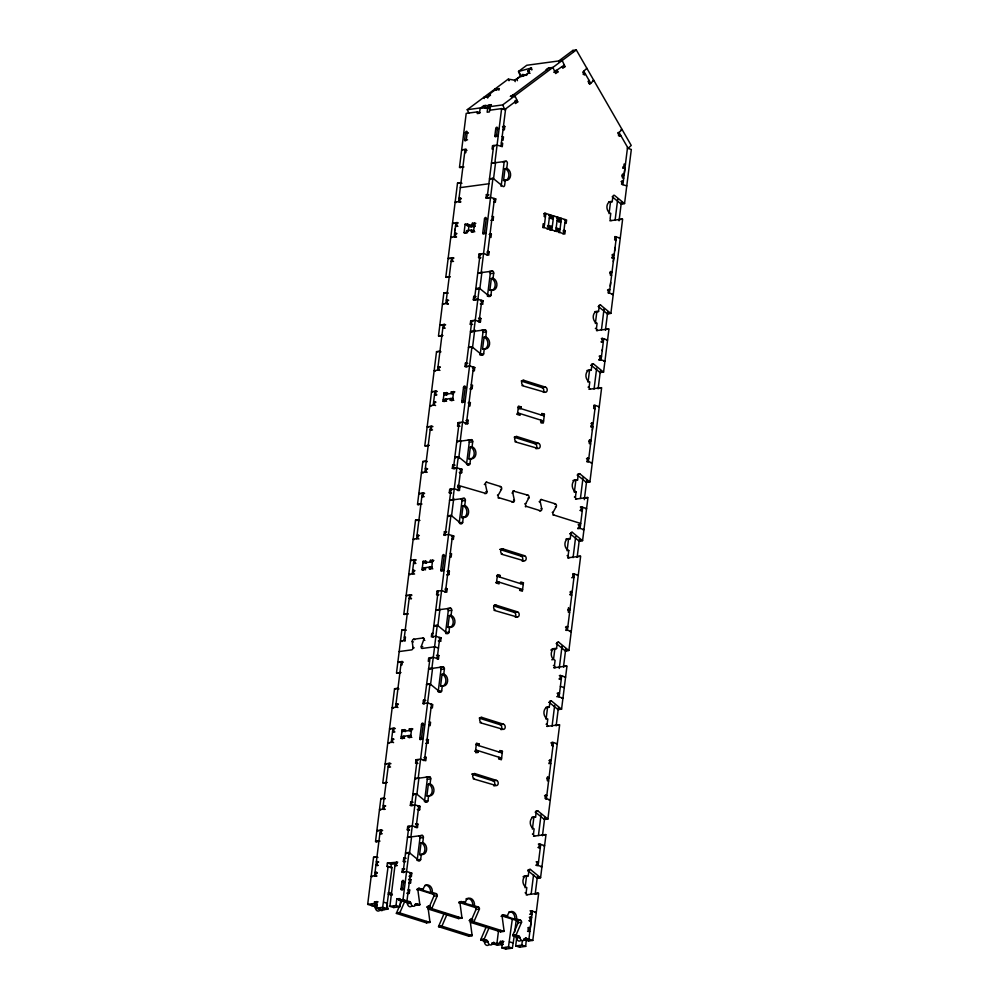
<?xml version="1.0" encoding="UTF-8"?>
<svg xmlns="http://www.w3.org/2000/svg" width="999" height="999" viewBox="0 0 999 999"><rect width="100%" height="100%" fill="white"/><g stroke="black" fill="none" stroke-linecap="round" stroke-linejoin="round"><path stroke-width="1.5" d="M399.925 672.602L396.491 673.064L401.848 630.032L405.282 629.57M428.471 668.756L431.905 668.294L437.262 625.262L433.841 625.724A1.736 1.299 82.3 0 1 434.203 625.911L434.815 626.41M449.463 500.212L452.897 499.75L458.254 456.718L454.832 457.18A1.736 1.299 82.3 0 1 455.194 457.367L455.806 457.867M470.454 331.68L473.888 331.218L479.245 288.187L475.824 288.649A1.736 1.299 82.3 0 1 476.186 288.836L476.798 289.335M378.921 841.146L375.499 841.608L380.856 798.563L384.29 798.101A1.736 1.299 82.3 0 1 384.652 798.288L385.264 798.8M461.925 183.329L461.313 182.829A1.736 1.311 82.3 0 0 460.976 182.642L457.517 183.104L445.791 277.31L449.587 276.898M377.098 906.068L374.313 906.443L367.682 904.357L373.551 857.254L376.973 856.792A1.736 1.299 82.3 0 1 377.335 856.98L377.959 857.479M398.951 688.935L398.326 688.436A1.736 1.299 82.3 0 0 397.989 688.261L394.543 688.711L382.804 782.929L386.613 782.504M420.916 504.07L417.482 504.532L422.839 461.488L426.273 461.026A1.736 1.299 82.3 0 1 426.635 461.213L427.247 461.725M440.934 351.86L440.322 351.361A1.736 1.299 82.3 0 0 439.985 351.186L436.526 351.636L424.8 445.854L428.596 445.429M465.484 132.68L464.597 139.785A1.311 0.812 -72.5 0 0 465.309 140.859A1.311 0.812 -72.5 0 0 466.321 139.473L467.195 132.455A1.311 0.812 -72.5 0 0 466.496 131.306A1.311 0.812 -72.5 0 0 465.484 132.68L467.669 133.367M382.704 809.115L388.599 763.448M454.97 230.619L455.194 228.871M391.233 742.382L392.982 728.333M395.604 707.267L401.286 661.625L403.234 662.237M409.602 594.904L403.908 640.559L405.207 640.958M412.225 573.838L413.973 559.802M416.595 538.723L422.277 493.081L424.225 493.693M430.594 426.373L424.9 472.015L426.198 472.427M433.216 405.307L434.965 391.258M437.587 370.192L443.269 324.55L444.892 325.062M371.79 903.82L371.578 905.581L377.16 904.832M372.402 876.647L371.178 876.26L375.749 875.648L376.173 872.277L377.385 872.664M377.647 865.671L375.936 865.134L377.085 864.972L377.497 861.6L378.721 861.987M381.094 833.915L379.87 833.528L381.019 833.378L381.431 830.007L382.654 830.381M380.706 809.939L379.495 809.552L384.066 808.94L384.478 805.569L385.701 805.943M389.398 767.195L388.186 766.82L389.323 766.658L389.747 763.286L390.959 763.673M389.023 743.219L387.799 742.844L392.37 742.22L392.794 738.848L394.006 739.235M393.768 732.092L392.557 731.705L393.706 731.555L394.118 728.184L395.342 728.558M393.394 708.116L392.17 707.729L396.74 707.117L397.165 703.746L398.376 704.12M411.126 598.888L409.178 598.276L410.314 598.126L410.739 594.755L411.95 595.142M410.015 574.687L408.791 574.3L413.361 573.688L413.786 570.317L414.997 570.704M415.01 563.623L413.549 563.161L414.697 563.011L415.109 559.64L416.333 560.027M414.385 539.572L413.174 539.185L417.732 538.573L418.156 535.202L419.368 535.589M423.077 496.84L421.865 496.453L423.002 496.303L423.426 492.932L424.637 493.306M423.176 473.014L421.478 472.477L426.049 471.865L426.461 468.494L427.684 468.868M431.381 430.119L430.169 429.745L431.306 429.582L431.73 426.211L432.942 426.598M431.006 406.143L429.782 405.769L434.353 405.144L434.777 401.773L435.989 402.16M436.001 395.092L434.54 394.63L435.689 394.48L436.101 391.108L437.325 391.483M435.377 371.041L434.165 370.654L438.723 370.042L439.148 366.67L440.359 367.045M444.068 328.296L442.857 327.922L443.993 327.759L444.418 324.388L445.629 324.775M441.908 335.527L438.474 335.989L442.47 303.946L447.04 303.321L447.465 299.95L448.676 300.337M452.372 261.588L451.161 261.201L452.31 261.051L452.722 257.68L453.946 258.067M451.748 237.537L450.774 237.225L455.344 236.613L455.769 233.242L456.98 233.629M456.755 226.473L455.532 226.086L456.68 225.936L457.092 222.565L458.316 222.952M456.368 202.497L455.157 202.11L459.727 201.498L460.139 198.127L461.363 198.514M466.983 150.424L465.084 149.375L458.578 201.648L460.202 202.16M367.682 904.357L374.35 903.458L374.563 901.772L378.059 901.847M375.199 903.571L375 905.119L377.048 905.768M397.764 862.174L387.412 863.024L387 866.395L392.033 867.469L386.551 908.528L379.895 909.427L375.999 908.203L376.835 901.46M480.044 112.687L477.46 111.876L477.247 113.561L479.532 113.249L480.119 108.491L487.737 107.467L490.334 108.279M379.895 909.427L380.095 907.854M402.547 738.748L401.086 738.286L402.135 729.857L405.644 729.932M423.301 570.129L422.077 569.755L423.126 561.326L426.635 561.401M444.293 401.598L443.069 401.211L444.118 392.782L447.627 392.857M466.009 233.291L464.06 232.68L465.109 224.251L468.618 224.325M401.086 738.286L403.371 737.974L403.584 736.288L404.795 736.675M404.42 729.557L404.208 731.243L405.432 731.618M422.077 569.755L424.363 569.442L424.575 567.757L425.786 568.144M425.412 561.013L425.199 562.699L426.423 563.086M443.069 401.211L445.354 400.899L445.566 399.213L446.778 399.6M446.403 392.482L446.203 394.168L447.415 394.543M464.06 232.68L466.346 232.367L466.558 230.682L471.516 230.007L473.938 230.781M475.099 226.311L471.078 226.848L467.195 225.624L467.395 223.938M375.999 908.203L382.667 907.304L388.136 866.245M468.281 231.268L469.006 225.474L470.005 225.337M389.185 867.095L390.884 867.631L391.308 864.26L397.165 863.461M471.078 226.848L471.266 225.374M409.777 737.774L408.316 737.312L408.529 735.626L411.213 736.463M412.874 728.958L409.378 728.883L409.165 730.569L410.377 730.956M430.532 569.155L429.32 568.768L429.52 567.082L431.955 567.857M433.866 560.427L430.369 560.352L430.157 562.037L431.368 562.412M452.01 400.774L450.312 400.237L450.512 398.551L452.947 399.313M454.857 391.883L451.361 391.808L451.148 393.494L453.096 394.106M473.002 232.23L471.303 231.693L471.516 230.007M467.195 225.624L472.14 224.962L472.352 223.277L475.849 223.351M487.737 107.467L487.15 112.225L489.435 111.913L489.635 110.227L501.61 108.616L505.506 109.84M408.316 737.312L410.601 737L411.65 728.571M429.32 568.768L431.605 568.468L432.654 560.039M450.312 400.237L452.597 399.925L453.646 391.496M471.303 231.693L473.588 231.393L474.637 222.964M403.009 899.687L400.724 899.987L399.887 906.73L393.768 907.554L389.885 906.33L394.992 865.321L397.352 865.546M396.128 865.171L396.553 861.8M393.768 907.554L393.968 905.981M389.885 906.33L395.991 905.506L396.828 898.763L400.337 898.838M403.721 872.639L402.023 872.102L402.447 868.73L404.795 868.968M404.57 861.812L403.346 861.438L403.771 858.066L406.131 858.291M408.991 830.369L407.292 829.832L407.704 826.46L412.275 825.848L417.47 827.484L417.882 824.113L415.522 823.838M411.551 805.781L410.327 805.394L410.751 802.022L413.111 802.247M417.058 763.573L415.596 763.124L416.021 759.752L420.591 759.128L425.774 760.763L426.198 757.392L424.9 756.992M424.225 703.958L423.014 703.571L423.439 700.199L425.799 700.424M437.812 594.967L436.588 594.58L437.013 591.208L441.583 590.596L446.765 592.232L447.19 588.861L445.891 588.448M445.229 535.414L444.006 535.027L444.43 531.655L446.79 531.893M450.487 493.144L449.275 492.757L449.687 489.385L454.258 488.773L459.453 490.409L459.865 487.037L458.179 486.438M454.021 468.856L452.322 468.319L452.734 464.947L455.094 465.172M458.803 426.423L457.579 426.049L458.004 422.677L462.574 422.053L467.757 423.688L468.181 420.317L466.883 419.917M466.945 367.108L464.997 366.496L465.422 363.124L467.782 363.349M471.478 324.6L470.267 324.213L470.691 320.854L475.249 320.229L480.444 321.865L480.856 318.494L478.496 318.231M474.525 300.162L473.314 299.775L473.726 296.416L476.086 296.641M480.032 257.967L478.571 257.505L478.996 254.133L483.566 253.521L488.748 255.157L489.173 251.785L487.874 251.373M487.212 198.339L485.989 197.952L486.413 194.58L489.011 194.892M409.627 872.826L410.477 872.714L406.98 900.811L402.797 901.373L398.901 900.149L399.113 898.463M412.774 805.644L411.476 805.244L417.157 759.59M401.086 888.998A1.249 0.774 -72.5 0 0 402.709 888.773L403.658 881.555A1.311 0.812 -72.5 0 0 402.959 880.406A1.311 0.812 -72.5 0 0 401.935 881.78L401.036 889.01L402.984 889.622M404.133 872.264L403.159 871.952L408.853 826.31L410.152 826.71M424.163 703.421L430.057 657.742M438.149 591.058L432.467 636.7L433.441 637.012M445.154 534.877L451.048 489.198M455.082 468.681L453.459 468.169L459.14 422.515M466.146 366.333L471.828 320.691L473.126 321.104M476.073 300.137L474.45 299.625L480.132 253.983L481.106 254.283M497.14 136.413L494.867 135.702L495.754 128.596A1.311 0.812 -72.5 0 1 496.765 127.223A1.311 0.812 -72.5 0 1 497.465 128.371L496.578 135.464L494.867 135.702A1.311 0.812 -72.5 0 0 495.579 136.776A1.311 0.812 -72.5 0 0 496.59 135.389L497.814 135.777M401.885 882.217L404.87 881.93M407.48 837.287L410.914 836.825L416.271 793.793L412.837 794.255A1.736 1.299 82.3 0 1 413.199 794.442L413.823 794.942M402.797 901.373L408.966 852.472L405.532 852.934A1.736 1.299 82.3 0 1 405.894 853.121L406.506 853.621M418.219 778.146L429.957 683.94L426.523 684.402M439.21 609.615L450.949 515.397L447.515 515.859A1.736 1.299 82.3 0 1 447.877 516.046L448.501 516.545M460.202 441.071L471.94 346.865L468.506 347.327M481.193 272.54L492.932 178.322L489.498 178.784A1.736 1.299 82.3 0 1 489.86 178.971L490.484 179.47M491.446 163.137L494.88 162.675L501.61 108.616M403.746 899.787L403.559 901.273L406.293 902.134L409.715 901.672A1.736 1.299 82.3 0 1 410.801 903.171A3.484 2.61 82.3 0 0 412.962 906.193A3.484 2.61 82.3 0 0 415.696 904.719A1.736 1.299 82.3 0 1 417.058 903.983L419.792 904.844A1.736 1.299 82.3 0 0 419.792 904.345L417.832 889.622A1.736 1.299 82.3 0 1 419.343 888.348L423.226 889.572A6.094 4.57 82.3 0 1 428.509 885.102A6.094 4.57 82.3 0 1 432.317 892.432L436.201 893.655A1.736 1.299 82.3 0 1 437.287 895.753L431.943 908.166A1.736 1.299 82.3 0 0 431.83 908.628L428.409 909.09A1.736 1.299 82.3 0 1 428.521 908.628L433.866 896.215A1.736 1.299 82.3 0 0 432.779 894.117L416.97 889.147M409.465 853.845L411.438 837.961M416.908 794.118L418.956 777.659M430.519 684.814L432.567 668.356M437.899 625.574L439.947 609.115M451.511 516.271L453.746 498.314M458.703 458.541L460.939 440.584M472.502 347.739L474.737 329.782M479.882 288.499L481.93 272.04M493.531 178.921L495.604 162.25M437.162 658.528L439.785 637.462M500.961 146.291L505.619 108.879L502.197 109.341M407.33 893.606L409.265 893.343L409.677 889.972L408.366 889.56M409.053 883.153L410.552 882.954L410.976 879.582L408.603 879.32M410.289 876.635L411.363 876.498L411.775 873.126L406.593 871.49L402.023 872.102M418.593 809.927L419.667 809.777L420.092 806.405L414.685 804.807M425.699 743.381L427.984 743.069L428.396 739.697L427.097 739.285M437.387 659.09L438.461 658.94L438.873 655.569L436.513 655.307M439.16 641.445L440.659 641.246L441.083 637.874L435.676 636.263M446.69 574.837L448.976 574.537L449.388 571.166L448.089 570.754M444.006 535.027L448.576 534.415L453.758 536.051L453.346 539.423L452.048 539.01M459.94 472.939L461.65 472.702L462.075 469.33L456.456 467.757M469.08 402.21L470.379 402.622L469.967 405.994L468.668 405.582M469.842 388.886L472.127 388.574L472.552 385.202L471.253 384.802M464.997 366.496L469.567 365.884L474.762 367.507L474.338 370.879L473.039 370.479M481.58 304.308L482.642 304.171L483.066 300.799L477.447 299.225M490.084 233.679L491.371 234.091L490.959 237.462L489.66 237.05M490.846 220.354L493.119 220.042L493.543 216.671L492.245 216.259M485.989 197.952L490.559 197.34L495.754 198.976L495.329 202.347L494.03 201.935M503.484 126.074L504.782 126.473L504.358 129.845L503.046 129.433M417.082 860.476A1.736 1.299 82.3 0 0 417.245 859.877L419.98 837.974A1.736 1.299 82.3 0 0 418.893 835.876L422.315 835.414A1.736 1.299 82.3 0 1 423.401 837.512L422.777 842.569A6.094 4.57 82.3 0 1 426.585 849.899A6.094 4.57 82.3 0 1 421.303 854.357L419.592 854.595L421.066 842.794L422.777 842.569M424.45 801.648A1.736 1.299 82.3 0 0 424.563 801.198L427.285 779.295A1.736 1.299 82.3 0 0 426.198 777.197L429.632 776.735A1.736 1.299 82.3 0 1 430.719 778.833L430.082 783.878A6.094 4.57 82.3 0 1 433.891 791.208A6.094 4.57 82.3 0 1 428.608 795.679L426.898 795.916L428.371 784.115L430.082 783.878M438.136 691.795A1.736 1.299 82.3 0 0 438.236 691.345L440.971 669.43A1.736 1.299 82.3 0 0 439.885 667.344L443.306 666.882A1.736 1.299 82.3 0 1 444.393 668.968L443.768 674.025A6.094 4.57 82.3 0 1 447.577 681.355A6.094 4.57 82.3 0 1 442.295 685.826L440.584 686.051L442.058 674.263L443.768 674.025M450.624 608.191L447.19 608.653A1.736 1.299 82.3 0 1 448.276 610.751L445.554 632.667L448.976 632.205L449.612 627.147A6.094 4.57 82.3 0 0 454.882 622.677A6.094 4.57 82.3 0 0 451.073 615.347L451.71 610.289A1.736 1.299 82.3 0 0 450.624 608.191L436.163 610.114M464.298 498.339L460.876 498.801A1.736 1.299 82.3 0 1 461.963 500.899L459.228 522.802L462.662 522.34L463.286 517.282A6.094 4.57 82.3 0 0 468.568 512.824A6.094 4.57 82.3 0 0 464.76 505.494L465.384 500.437A1.736 1.299 82.3 0 0 464.298 498.339L449.85 500.262L453.271 499.8M466.545 464.123L469.268 442.22A1.736 1.299 82.3 0 0 468.181 440.122L471.615 439.66A1.736 1.299 82.3 0 1 472.702 441.758L472.065 446.803A6.094 4.57 82.3 0 1 475.874 454.133A6.094 4.57 82.3 0 1 470.604 458.603L468.881 458.841L470.354 447.04L472.065 446.803M479.982 354.995A1.736 1.299 82.3 0 0 480.232 354.27L482.954 332.355A1.736 1.299 82.3 0 0 481.868 330.269L485.289 329.807A1.736 1.299 82.3 0 1 486.376 331.893L485.751 336.95A6.094 4.57 82.3 0 1 489.56 344.28A6.094 4.57 82.3 0 1 484.278 348.751L482.567 348.976L484.04 337.187L485.751 336.95M487.362 296.179A1.736 1.299 82.3 0 0 487.537 295.592L490.259 273.676A1.736 1.299 82.3 0 0 489.173 271.578L492.607 271.116A1.736 1.299 82.3 0 1 493.693 273.214L493.056 278.271A6.094 4.57 82.3 0 1 496.865 285.602A6.094 4.57 82.3 0 1 491.595 290.072L489.872 290.297L491.346 278.496L493.056 278.271M449.612 627.147L447.889 627.372L449.363 615.571L451.073 615.347M463.286 517.282L461.575 517.519L463.049 505.719L464.76 505.494M503.558 180.444L505.032 168.644L506.743 168.419A6.094 4.57 82.3 0 1 510.551 175.737A6.094 4.57 82.3 0 1 505.269 180.207L503.558 180.444A6.094 4.57 82.3 0 0 508.841 175.974A6.094 4.57 82.3 0 0 505.032 168.644M418.094 860.838L419.168 860.701A1.736 1.299 82.3 0 0 420.679 859.415L421.303 854.357M425.412 802.16L426.473 802.01A1.736 1.299 82.3 0 0 427.984 800.736L428.608 795.679M439.085 692.307L440.159 692.157A1.736 1.299 82.3 0 0 441.67 690.883L442.295 685.826M467.395 465.084L468.456 464.935A1.736 1.299 82.3 0 0 469.967 463.661L470.604 458.603M481.068 355.232L482.142 355.082A1.736 1.299 82.3 0 0 483.653 353.808L484.278 348.751M488.386 296.541L489.46 296.403A1.736 1.299 82.3 0 0 490.959 295.13L491.595 290.072M505.269 180.207L504.645 185.265A1.736 1.299 82.3 0 1 503.134 186.551L493.294 178.509A1.736 1.299 82.3 0 0 492.957 178.334M506.743 168.419L507.38 163.361A1.736 1.299 82.3 0 0 506.281 161.264L491.833 163.187L495.254 162.725M475.749 752.722L478.034 752.409L478.246 750.724L474.825 751.186M478.871 745.666L479.083 743.98L476.486 743.169L475.437 751.598L478.034 752.409M499.862 577.135L500.074 575.449L497.49 574.625L496.428 583.054L499.025 583.878L499.238 582.192L495.816 582.654M516.808 414.11L520.229 413.648L520.017 415.334L517.432 414.523L518.481 406.094L521.066 406.905L520.866 408.591L518.581 408.903M548.401 225.374L549.7 225.786L549.275 229.158L542.794 227.11L543.206 223.739L544.505 224.151M545.417 216.845L544.118 216.433L544.542 213.062L551.023 215.11L550.611 218.481L549.313 218.069M553.196 219.293L551.898 218.893L552.322 215.522L558.803 217.557L558.391 220.929L557.092 220.517M557.792 229.358L560.077 229.046L558.778 228.646L558.354 232.018L564.835 234.053L565.259 230.682L563.96 230.27M560.826 219.38L560.914 218.744M499.001 757.254L498.788 758.94L501.386 759.764L502.435 751.335L499.837 750.524L499.625 752.21M519.992 588.723L519.78 590.409L522.377 591.221L523.426 582.804L520.829 581.98L520.616 583.666M540.983 420.179L540.771 421.865L543.369 422.689L544.418 414.26L541.82 413.449L541.608 415.134M493.718 942.219L493.494 943.98L500.162 943.081L503.071 943.993M498.464 931.155L496.928 943.518L492.045 942.944M491.958 943.493L497.39 945.204L497.602 943.443M500.162 943.081L500.374 941.395L503.871 941.47M514.198 936.3L512.362 948.151L505.706 949.05L501.81 947.826L502.659 941.083M505.706 949.05L505.906 947.464M501.81 947.826L508.479 946.927L512.275 919.355M514.76 931.805L516.158 920.579M526.286 939.535L525.699 946.353L519.58 947.177L515.696 945.953L516.883 936.4M525.087 887.811L526.548 876.011L528.271 875.786L528.896 870.728A1.736 1.299 82.3 0 1 530.407 869.455L540.247 877.484A1.736 1.299 82.3 0 0 540.584 877.671L545.978 834.64L542.544 835.102M532.392 829.133L533.866 817.332L535.576 817.107L536.201 812.05A1.736 1.299 82.3 0 1 537.712 810.776L547.564 818.805A1.736 1.299 82.3 0 0 547.902 818.98L559.652 724.787L555.844 725.199M546.078 719.28L547.552 707.479L549.263 707.242L549.887 702.197A1.736 1.299 82.3 0 1 551.398 700.911L561.238 708.953A1.736 1.299 82.3 0 0 561.575 709.128L566.97 666.096L563.536 666.558M553.571 659.115L554.857 648.801L556.568 648.563L557.192 643.506A1.736 1.299 82.3 0 1 558.703 642.232L568.556 650.262A1.736 1.299 82.3 0 0 568.893 650.449L580.644 556.243L576.848 556.655M584.527 498.026L587.961 497.564L582.592 540.596A1.736 1.299 82.3 0 1 582.23 540.409L572.39 532.38A1.736 1.299 82.3 0 0 570.879 533.653L570.254 538.711L568.543 538.936L567.07 550.736L568.781 550.511L568.156 555.569A1.736 1.299 82.3 0 0 569.243 557.654L567.956 557.829M597.839 388.124L601.635 387.712L589.909 481.918A1.736 1.299 82.3 0 1 589.547 481.73L579.695 473.701A1.736 1.299 82.3 0 0 578.196 474.975L577.559 480.032L575.849 480.257L574.375 492.057A6.094 4.57 82.3 0 1 574.05 491.933M588.061 382.205L589.535 370.404L591.246 370.167L591.87 365.122A1.736 1.299 82.3 0 1 593.381 363.836L603.221 371.878A1.736 1.299 82.3 0 0 603.571 372.053L608.953 329.021L605.519 329.483M595.367 323.526L596.84 311.725L598.551 311.488L599.188 306.431A1.736 1.299 82.3 0 1 600.686 305.157L610.539 313.187A1.736 1.299 82.3 0 0 610.876 313.374L622.627 219.168L618.831 219.58M609.053 213.661L610.526 201.86L612.237 201.636L612.862 196.578A1.736 1.299 82.3 0 1 614.373 195.305L624.225 203.334A1.736 1.299 82.3 0 0 624.562 203.521L631.318 149.463L627.422 148.239M534.852 893.73L538.286 893.268L527.26 894.729A1.736 1.299 82.3 0 1 526.173 892.644L526.798 887.587A6.094 4.57 82.3 0 1 522.989 880.256A6.094 4.57 82.3 0 1 528.271 875.786M533.491 836.2L534.565 836.051A1.736 1.299 82.3 0 1 533.478 833.953L534.103 828.908A6.094 4.57 82.3 0 1 530.307 821.578A6.094 4.57 82.3 0 1 535.576 817.107M546.965 726.373L548.251 726.198A1.736 1.299 82.3 0 1 547.165 724.1L547.789 719.043A6.094 4.57 82.3 0 1 543.98 711.713A6.094 4.57 82.3 0 1 549.263 707.242M553.846 667.744L555.556 667.519A1.736 1.299 82.3 0 1 554.47 665.421L555.094 660.364A6.094 4.57 82.3 0 1 551.298 653.034A6.094 4.57 82.3 0 1 556.568 648.563M584.153 497.977L587.574 497.514L576.548 498.976A1.736 1.299 82.3 0 1 575.461 496.878L576.086 491.833A6.094 4.57 82.3 0 1 572.29 484.503A6.094 4.57 82.3 0 1 577.559 480.032M601.261 387.662L590.234 389.123A1.736 1.299 82.3 0 1 589.148 387.025L589.772 381.968A6.094 4.57 82.3 0 1 585.963 374.637A6.094 4.57 82.3 0 1 591.246 370.167M596.465 330.582L597.539 330.444A1.736 1.299 82.3 0 1 596.453 328.346L597.09 323.289A6.094 4.57 82.3 0 1 593.281 315.959A6.094 4.57 82.3 0 1 598.551 311.488M519.58 947.177L519.78 945.603M515.696 945.953L521.803 945.129L522.352 940.708M536.525 893.606L538.661 893.318L532.792 940.421L528.608 940.996L524.712 939.759L524.862 938.61M525.724 937.699L525.474 939.659L523.938 939.172M531.168 893.993L533.578 874.587M538.449 835.501L541.058 814.56M552.072 726.198L554.682 705.244M559.253 668.456L562.05 646.016M573.064 557.654L575.674 536.713M580.431 498.426L583.041 477.485M594.055 389.123L596.665 368.169M601.435 329.895L604.033 308.941M615.072 220.392L617.719 199.138M527.971 929.345A1.249 0.774 -72.5 0 0 528.521 928.396L528.671 927.584M547.415 777.035L547.315 777.921A1.311 0.812 -72.5 0 1 546.952 778.845M568.518 607.617L568.306 609.378A1.311 0.812 -72.5 0 1 567.944 610.302M589.41 439.96L589.298 440.846A1.299 0.812 -72.5 0 1 588.935 441.77M610.401 271.428L610.289 272.302A1.299 0.812 -72.5 0 1 609.927 273.227M621.89 176.124A1.311 0.812 -72.5 0 0 622.402 175.012L622.514 174.151M623.226 168.431L623.276 167.994A1.311 0.812 -72.5 0 0 622.889 166.883M527.522 931.068L528.583 930.931L529.008 927.559L530.319 927.971L531.193 920.941L528.808 920.678M529.882 920.529L530.307 917.157L531.605 917.569L529.882 917.806M529.62 914.222L530.681 914.073L531.106 910.701L536.076 912.362M535.726 865.196L536.788 865.059L537.212 861.687L538.511 862.1L537.012 862.299M537.924 847.502L538.998 847.364L539.423 843.993L544.605 845.629L543.531 845.766M556.718 696.665L557.779 696.515L558.204 693.144L559.502 693.556L558.004 693.756M558.916 678.97L559.989 678.821L560.414 675.449L565.596 677.085L564.522 677.235M577.709 528.121L578.783 527.984L579.195 524.612L580.494 525.024L578.995 525.224M579.907 510.427L580.981 510.289L581.406 506.918L586.588 508.541L585.514 508.691M598.701 359.59L599.775 359.44L600.187 356.069L601.485 356.481L599.987 356.68M600.899 341.895L601.972 341.745L602.397 338.374L607.579 340.01L606.505 340.159M528.608 940.996L528.796 939.51M524.712 939.759L528.908 939.197L532.405 911.113L530.981 911.3M559.078 696.927L561.7 675.861M619.405 238.299L620.267 238.187L615.072 236.551L614.66 239.922L615.958 240.334L609.378 293.144L608.516 293.256M622.889 184.69L627.547 147.278M590.571 444.118L595.379 405.494L593.955 405.694M592.32 430.07L592.757 426.561L591.458 426.161L591.883 422.789L593.181 423.189L590.896 423.501M602.21 350.637L602.385 349.313M610.252 286.114L610.689 282.605M613.311 261.538L613.748 258.029L612.449 257.617L612.874 254.245L614.173 254.658L611.888 254.97M614.622 250.999L615.059 247.49M615.933 240.472L616.371 236.963L614.947 237.15M622.402 175.087L624.125 174.862L624.999 167.832L623.688 167.42L624.1 164.048L625.399 164.46M535.277 893.456L537.362 876.76M542.457 835.788L544.767 817.282M556.143 725.923L558.429 707.542M563.523 666.695L565.759 648.738M577.135 557.392L579.37 539.435M584.328 499.65L586.75 480.207M598.126 388.848L600.362 370.891M605.431 330.169L607.742 311.663M619.055 220.816L621.44 201.748M438.474 648.001L434.577 646.778L422.14 648.451A1.736 1.086 -72.5 0 1 421.341 646.328L423.626 640.022A1.736 1.086 -72.5 0 0 422.802 638.011L413.574 639.248A1.736 1.086 -72.5 0 0 412.212 641.57L412.974 647.452A1.736 1.086 -72.5 0 1 411.625 649.874L399.175 651.548M429.982 906.081L429.495 905.931A1.736 1.299 82.3 0 0 427.984 907.204L429.945 921.915A1.736 1.299 82.3 0 1 429.945 922.414L426.511 922.876L396.428 913.411A1.736 1.299 82.3 0 1 396.541 912.936L401.885 900.524M396.428 913.411L399.85 912.949A1.736 1.299 82.3 0 1 399.962 912.474L404.97 900.848M472.839 919.579L471.628 919.205A1.736 1.299 82.3 0 0 470.117 920.479L472.077 935.189A1.736 1.299 82.3 0 1 472.077 935.688L468.643 936.15L438.561 926.672A1.736 1.299 82.3 0 1 438.673 926.21L444.018 913.798L445.517 913.598M438.561 926.672L441.983 926.21A1.736 1.299 82.3 0 1 442.095 925.748L446.765 914.884M502.285 916.008L517.045 920.653A1.736 1.299 82.3 0 1 518.131 922.751L512.787 935.164A1.736 1.299 82.3 0 0 512.674 935.626L516.096 935.164A1.736 1.299 82.3 0 1 516.208 934.702L521.553 922.289A1.736 1.299 82.3 0 0 520.467 920.191L516.57 918.968A6.094 4.57 82.3 0 0 512.774 911.637A6.094 4.57 82.3 0 0 507.492 916.108L503.608 914.884A1.736 1.299 82.3 0 0 502.097 916.158L504.058 930.881A1.736 1.299 82.3 0 1 504.058 931.38L500.624 931.842L470.541 922.364A1.736 1.299 82.3 0 1 470.654 921.89L475.999 909.477A1.736 1.299 82.3 0 0 474.912 907.392L459.103 902.409M470.541 922.364L473.963 921.902A1.736 1.299 82.3 0 1 474.075 921.428L479.42 909.015A1.736 1.299 82.3 0 0 478.334 906.93L463.648 903.071A6.094 4.57 82.3 0 1 464.023 901.51M494.193 942.656A1.736 1.299 82.3 0 0 492.819 943.393A3.484 2.61 82.3 0 1 490.097 944.867A3.484 2.61 82.3 0 1 487.937 941.845A1.736 1.299 82.3 0 0 486.85 940.346L483.429 940.808L480.694 939.947A1.736 1.299 82.3 0 1 480.806 939.472L486.138 927.06A1.736 1.299 82.3 0 0 486.151 926.585M480.694 939.947L484.115 939.485A1.736 1.299 82.3 0 1 484.228 939.01L489.235 927.384M514.26 499.637L514.385 500.287A1.736 1.299 82.3 0 1 513.536 502.11L499.1 497.777A1.736 1.299 82.3 0 1 498.314 495.029L501.461 489.348A1.736 1.299 82.3 0 0 500.586 486.575L486.563 482.205A1.736 1.299 82.3 0 0 485.389 484.19L485.514 484.752M579.62 523.613L580.681 523.476L553.958 515.059A1.736 1.299 82.3 0 1 553.084 512.275L556.231 506.605A1.736 1.299 82.3 0 0 555.369 503.821L541.096 499.5A1.736 1.299 82.3 0 0 540.172 501.448L541.745 508.703A1.736 1.299 82.3 0 1 540.596 510.801L526.573 506.431A1.736 1.299 82.3 0 1 525.699 503.658L528.846 497.977A1.736 1.299 82.3 0 0 528.059 495.229L513.199 491.021L514.273 490.884M586.85 68.257L582.754 72.178L584.403 75.037L585.426 74.051L583.141 74.363M589.085 80.432L588.061 81.406L589.71 84.266L593.806 80.357L592.944 80.469M509.115 80.582L508.454 79.146L514.647 80.207L520.092 76.773A6.094 1.548 -25 0 0 527.959 73.352A6.094 1.548 -25 0 0 527.822 71.004L531.543 67.92L518.718 71.441M531.143 68.531L531.805 69.967M468.843 113.137L467.245 109.703L508.179 79.158L508.841 80.582M515.884 79.57L522.952 74.301M485.989 108.466L484.915 106.181L486.026 105.357L483.741 105.669L480.781 107.867L467.245 109.703M523.026 76.336L524.887 74.937M525.998 75.462L526.96 74.738M527.447 74.376L520.904 76.011L518.793 71.428M484.915 106.181L491.358 104.633L488.399 106.843L489.997 110.277M617.894 132.642L619.043 132.492L628.159 148.351L631.231 145.417L576.311 49.95L572.889 50.412L558.766 60.951L559.29 62.1M488.399 106.843L502.659 104.92L576.311 49.95M564.323 65.072L553.846 72.19M514.747 96.891L513.673 94.605L510.327 96.404L514.897 95.792L517.744 101.886L515.534 103.534L514.822 102.01M554.92 70.692L557.205 70.392L557.917 71.916L555.706 73.564L552.859 67.457L548.289 68.069L546.078 69.718L547.227 69.568M520.566 76.086L518.431 71.503L526.773 65.272L562.187 60.489L565.034 66.596L562.824 68.244L562.112 66.721M513.548 490.934L514.198 490.859M457.692 485.227L486.063 493.506A1.736 1.299 82.3 0 0 486.988 491.558L485.389 484.19M515.034 100.637L517.032 100.362L504.795 109.503L502.659 104.92M476.386 299.363L477.235 299.25M440.059 324.975L441.146 325.412M455.382 467.907L456.243 467.794M486.026 482.367L486.888 482.255M420.067 493.931L419.068 493.518M499.737 486.688L500.586 486.575M500.599 489.473L501.461 489.348M484.64 493.606L485.489 493.494M511.95 493.044L512.799 492.919L514.385 500.287M497.452 495.142L498.314 495.029M513.498 500.199L514.373 500.187M527.996 498.089L528.846 497.977M512.025 502.235L513.286 502.16M540.809 499.625L541.658 499.512M524.837 503.771L525.699 503.658M526.136 506.493L525.287 506.605L525.924 506.518M554.507 503.933L555.369 503.821M555.382 506.718L556.231 506.605M540.884 508.816L541.745 508.703M539.41 510.864L540.272 510.751M552.235 512.387L553.084 512.275M553.096 515.172L553.958 515.059M402.11 641.52L400.699 640.983M399.163 662.487L398.077 662.05M535.227 912.474L536.301 912.337M561.613 67.058L565.034 66.596M554.482 72.378L557.917 71.916M495.991 90.335L499.35 88.536L494.78 89.148L495.317 90.297M489.373 95.28L490.509 95.13L488.299 96.778L483.728 97.39L484.265 98.539M589.023 83.516L590.734 83.292L583.778 71.204M515.459 102.198L517.744 101.886M477.46 111.876L466.208 113.386L459.465 167.457L462.899 166.995M502.497 126.786L504.782 126.473M465.472 132.755L468.419 132.83M497.452 128.446L495.741 128.671L498.014 129.395M501.386 142.919L502.684 143.332L502.26 146.703L497.077 145.067L492.507 145.679L492.082 149.051L493.231 148.901M620.966 129.708L622.115 129.545L618.019 133.466L619.655 136.326L620.679 135.352L618.406 135.652M464.672 152.747L465.809 152.597L466.233 149.226L461.663 149.838L462.637 150.15M463.274 167.033L459.852 167.495L463.961 166.945M506.281 161.264L502.859 161.726A1.736 1.299 82.3 0 1 503.946 163.824L501.223 185.727A1.736 1.299 82.3 0 1 501.048 186.326M457.542 183.104A1.736 1.311 82.3 0 1 457.879 183.292L461.313 182.829M489.86 178.971L493.294 178.509M460.327 187.612L488.886 183.754M623.276 168.069L624.999 167.832M460.139 198.127L459.003 198.289L460.951 198.901M493.593 198.676L494.455 198.564L487.45 254.745L486.313 254.895M621.016 181.631L623.301 181.319L622.002 180.906L621.59 184.278L626.773 185.914M493.469 199.276L495.754 198.976M453.746 223.564L452.535 223.189L457.092 222.565M543.843 213.749L545.841 213.474L544.093 227.522L542.944 227.672M612.175 196.766L620.791 203.796L624.225 203.334M624.587 203.521L621.153 203.983A1.736 1.299 82.3 0 1 620.791 203.796M548.876 214.81L549.725 214.698L547.976 228.746L546.84 228.896M548.738 215.422L551.023 215.11M551.91 216.159L553.621 215.921L551.873 229.97L549.875 230.245M556.655 217.27L557.517 217.145L555.756 231.194L554.907 231.306M556.518 217.869L558.803 217.557M559.977 218.569L561.401 218.381L559.652 232.417L558.791 232.542M455.769 233.242L454.62 233.391L456.081 233.853M564.435 219.718L565.297 219.605L563.548 233.641L562.687 233.766M558.703 222.053L560.976 221.753L559.69 221.341L560.102 217.969L566.595 220.005L566.171 223.376L564.872 222.977M547.415 226.086L549.7 225.786M489.085 234.39L491.371 234.091M550.012 226.91L552.285 226.598L550.998 226.186L550.574 229.558L557.055 231.606L557.479 228.234L556.181 227.822M556.493 228.946L558.778 228.646M562.974 230.994L565.259 230.682M486.888 252.085L489.173 251.785M452.722 257.68L448.151 258.291L449.375 258.679M478.571 257.505L480.931 257.73M477.772 273.002L481.58 272.577M490.259 273.676L493.693 273.214M613.748 258.029L612.037 258.254A1.299 0.812 -72.5 0 0 611.9 257.392M447.265 292.495L443.843 292.957L442.47 303.946L443.681 304.32M443.856 292.969A1.736 1.299 82.3 0 1 444.205 293.144L448.239 293.182M476.186 288.836L479.607 288.374L489.46 296.403M447.465 299.95L446.316 300.112L448.014 300.649M487.537 295.592L490.959 295.13M473.314 299.775L477.884 299.163M480.694 300.537L481.768 300.387L479.145 321.453L478.284 321.578M480.919 301.086L483.066 300.799M480.282 303.908L482.642 304.171M607.517 290.072L609.79 289.772L608.503 289.36L608.079 292.732L613.261 294.368L612.125 294.518M478.933 318.756L480.856 318.494M444.418 324.388L440.172 325.112M598.975 305.394L600.686 305.157M478.946 322.065L480.444 321.865M598.114 306.581L599.188 306.431M470.267 324.213L472.627 324.45M442.282 335.577L438.861 336.039L442.969 335.489M474.263 331.256L470.841 331.73L485.289 329.807M599.113 307.13L607.105 313.649L610.539 313.187M610.901 313.374L607.467 313.836A1.736 1.299 82.3 0 1 607.105 313.649M482.954 332.355L486.376 331.893M595.379 328.484L596.453 328.346M436.551 351.648A1.736 1.299 82.3 0 1 436.888 351.823L440.322 351.361M468.531 347.327A1.736 1.299 82.3 0 1 468.868 347.515L472.302 347.053L482.142 355.082M605.144 329.445L608.566 328.983L596.878 330.532M480.232 354.27L483.653 353.808M601.323 338.524L602.397 338.374M601.972 339.011L603.696 338.786L601.061 359.852L599.063 360.127M602.197 342.295L603.271 342.158L601.972 341.745M439.148 366.67L438.012 366.82L439.947 367.432M472.602 367.22L473.464 367.108L466.458 423.276L465.322 423.439M472.477 367.819L474.762 367.507M599.113 356.218L600.187 356.069M603.821 361.226L604.72 361.001M591.883 364.036L593.381 363.836M590.809 365.259L591.87 365.122M436.101 391.108L431.531 391.72L432.754 392.108M522.002 380.631L523.926 380.369L545.541 387.175A2.61 1.961 82.3 0 1 547.177 390.322A2.61 1.961 82.3 0 1 544.917 392.232L543.843 392.382M591.183 365.309L599.8 372.34L603.221 371.878M600.162 372.527L603.583 372.065M453.434 393.181L443.918 394.468L446.516 395.292M522.015 385.602L544.917 392.232M452.809 398.239L443.294 399.525L445.891 400.337M434.777 401.773L433.628 401.935L435.089 402.397M521.178 381.044L542.12 387.637L545.541 387.175M468.094 402.934L470.379 402.622M588.074 387.175L589.148 387.025M588.948 389.298L590.234 389.123M517.644 407.367L521.066 406.905M465.896 420.629L468.181 420.317M431.73 426.211L427.16 426.835L428.384 427.21M465.472 424.001L467.757 423.688M598.413 406.843L599.025 406.643M457.579 426.049L459.94 426.273M540.996 414.722L544.418 414.26M540.534 421.416L543.581 421.004L517.632 412.837M541.083 423.002L543.369 422.689M456.78 441.533L460.576 441.121M469.268 442.22L472.702 441.758M514.997 436.813L516.933 436.551L538.548 443.356A2.61 1.961 82.3 0 1 540.172 446.491A2.61 1.961 82.3 0 1 537.912 448.414L535.988 448.676A2.61 1.961 82.3 0 0 536.725 445.941A2.61 1.961 82.3 0 0 535.114 443.818L514.173 437.225M590.909 425.936A1.299 0.812 -72.5 0 1 591.046 426.798L592.757 426.561M515.009 441.783L537.912 448.414M535.114 443.818L538.548 443.356M422.864 461.501A1.736 1.299 82.3 0 1 423.201 461.675L426.635 461.213M455.194 457.367L458.616 456.905L468.456 464.935M426.461 468.494L425.324 468.643L427.023 469.18M466.97 464.073L469.967 463.661M452.322 468.319L456.893 467.707M459.702 469.068L460.776 468.931L458.154 489.997L457.292 490.109M460.152 469.592L462.075 469.33M459.29 472.44L461.65 472.702M586.513 458.616L588.798 458.304L587.512 457.892L587.087 461.263L592.27 462.899L591.133 463.061M586.95 461.863L588.386 461.675L590.584 443.981L589.285 443.568L589.71 440.197L591.008 440.609L589.298 440.846L590.509 441.221M457.505 486.763L458.578 486.625M457.942 487.287L459.865 487.037M484.34 484.44L485.414 484.303M418.856 493.543L423.426 492.932M577.984 473.926L579.695 473.701M457.954 490.609L459.453 490.409M577.122 475.112L578.196 474.975M449.275 492.757L451.635 492.982M485.889 491.595L486.988 491.558M421.291 504.108L417.869 504.57L421.978 504.02M578.121 475.661L586.113 482.192L589.547 481.73M589.909 481.918L586.475 482.38A1.736 1.299 82.3 0 1 586.113 482.192M461.963 500.899L465.384 500.437M498.114 497.952L499.1 497.777M526.91 495.342L528.059 495.229M574.812 491.995L576.086 491.833M539.123 501.698L540.284 501.998M574.388 497.027L575.461 496.878M418.968 519.717L415.534 520.179L403.796 614.385L407.604 613.973M415.559 520.179A1.736 1.299 82.3 0 1 415.896 520.367L419.942 520.404M447.877 516.046L451.311 515.584L461.151 523.626A1.736 1.299 82.3 0 0 462.662 522.34M575.474 499.125L576.548 498.976M580.332 507.055L581.406 506.918M460.077 523.763L461.151 523.626M580.981 507.554L582.692 507.317L580.069 528.384L577.784 528.696M580.993 510.864L582.28 510.689L580.981 510.289M418.156 535.202L417.02 535.364L418.231 535.739M451.61 535.751L452.472 535.639L445.467 591.82L444.617 591.932M451.486 536.351L453.758 536.051M578.121 524.75L579.195 524.612M582.892 529.757L583.965 529.62L578.783 527.984M570.891 532.579L572.39 532.38M569.805 533.803L570.879 533.653M415.109 559.64L410.539 560.264L411.763 560.639M499.937 549.313L502.934 548.901L524.55 555.719A2.61 1.961 82.3 0 1 526.186 558.853A2.61 1.961 82.3 0 1 523.926 560.764L522.639 560.938M570.192 533.841L578.808 540.871L582.23 540.409M582.592 540.596L579.17 541.058A1.736 1.299 82.3 0 1 578.808 540.871M422.927 563.011L432.442 561.725M501.236 554.108L523.926 560.764M431.818 566.783L422.302 568.056L424.887 568.881M413.786 570.317L412.637 570.466L414.098 570.928M500.187 549.575L521.128 556.181L524.55 555.719M447.102 571.465L449.388 571.166M567.082 555.706L568.156 555.569M496.653 575.911L500.074 575.449M444.905 589.16L447.19 588.861M410.739 594.755L406.168 595.367L407.392 595.754M572.964 574.225L574.388 574.038L567.395 630.219L565.958 630.406M577.422 575.374L578.284 575.262L573.089 573.626L572.677 576.997L573.963 577.41L571.69 577.709M436.588 594.58L438.948 594.805M519.992 583.266L523.426 582.804M519.542 589.947L522.589 589.535L496.64 581.368M435.789 610.077L439.585 609.652M569.905 592.045L572.19 591.733L570.891 591.321L570.466 594.692L571.765 595.104M448.276 610.751L451.71 610.289M494.006 605.344L495.941 605.082L517.557 611.888A2.61 1.961 82.3 0 1 519.18 615.034A2.61 1.961 82.3 0 1 516.92 616.945L515.859 617.095M494.018 610.314L516.92 616.945M493.856 605.968L514.123 612.35L517.557 611.888M401.873 630.044A1.736 1.299 82.3 0 1 402.21 630.219L406.256 630.257M434.203 625.911L437.624 625.449L447.465 633.478A1.736 1.299 82.3 0 0 448.976 632.205M404.333 637.187L405.469 637.025L405.057 640.396L400.487 641.021M432.892 633.329L431.743 633.491L431.331 636.85L435.889 636.238M445.966 633.678L447.465 633.478M439.148 638.136L441.083 637.874M438.299 640.983L440.659 641.246M565.521 627.147L567.807 626.848L566.508 626.435L566.096 629.807L571.278 631.443L570.142 631.593M437.162 655.806L438.873 655.569M397.864 662.087L402.435 661.463L402.01 664.834L400.861 664.997M438.461 658.94L433.266 657.305L428.696 657.929L428.284 661.288L429.42 661.138M556.992 642.469L558.703 642.232M556.131 643.656L557.192 643.506M400.299 672.652L396.878 673.114L400.986 672.564M432.28 668.331L428.858 668.806L443.306 666.882M557.13 644.205L565.122 650.736L568.556 650.262M568.918 650.449L565.484 650.911A1.736 1.299 82.3 0 1 565.122 650.736M440.971 669.43L444.393 668.968M553.396 665.571L554.47 665.421M394.568 688.723A1.736 1.299 82.3 0 1 394.905 688.898L398.326 688.436M426.548 684.402A1.736 1.299 82.3 0 1 426.885 684.59L430.319 684.128L440.159 692.157M563.161 666.52L566.583 666.058L554.195 667.707M438.236 691.345L441.67 690.883M559.34 675.599L560.414 675.449M560.002 679.407L561.288 679.233L559.989 678.821M397.165 703.746L396.016 703.895L398.214 704.582M423.014 703.571L427.584 702.959L432.767 704.582L432.355 707.954L431.056 707.554M430.619 704.295L431.481 704.183L424.475 760.351L423.339 760.514M557.13 693.294L558.204 693.144M561.9 698.301L562.974 698.151L557.779 696.515M549.9 701.111L551.398 700.911M548.813 702.334L549.887 702.197M394.118 728.184L389.548 728.795L390.771 729.183M480.019 717.707L481.943 717.444L503.558 724.25A2.61 1.961 82.3 0 1 505.194 727.397A2.61 1.961 82.3 0 1 502.934 729.307L500.998 729.57M549.2 702.384L557.817 709.415L561.238 708.953M561.6 709.14L558.179 709.602A1.736 1.299 82.3 0 1 557.817 709.415M401.935 731.543L411.451 730.257M480.032 722.677L502.934 729.307M410.826 735.314L401.311 736.6L403.896 737.412M392.794 738.848L391.645 739.01L393.107 739.472M479.195 718.119L500.137 724.712L503.558 724.25M426.111 740.009L428.396 739.697M546.091 724.25L547.165 724.1M475.661 744.442L479.083 743.98M423.913 757.704L426.198 757.392M389.747 763.286L385.177 763.91L386.388 764.285M550.824 742.919L553.396 742.569L546.403 798.75L545.541 798.863M499.001 751.797L502.435 751.335M556.431 743.918L557.292 743.793L552.097 742.17L551.685 745.529L552.971 745.941M415.596 763.124L417.957 763.348M498.551 758.491L501.598 758.079L475.649 749.912M414.785 778.608L418.593 778.196M548.913 760.576L551.198 760.264L549.9 759.864L549.475 763.236L550.774 763.636M427.285 779.295L430.719 778.833M471.94 774.025L474.95 773.626L496.565 780.431A2.61 1.961 82.3 0 1 498.189 783.566A2.61 1.961 82.3 0 1 495.929 785.489L494.218 785.714M473.239 778.82L495.929 785.489M472.19 774.3L493.131 780.893L496.565 780.431M380.881 798.576A1.736 1.299 82.3 0 1 381.218 798.75L384.652 798.288M413.199 794.442L416.633 793.98L426.473 802.01M384.478 805.569L383.341 805.718L385.04 806.255M424.563 801.198L427.984 800.736M410.327 805.394L414.897 804.782M417.932 806.118L418.793 806.006L416.171 827.072L415.097 827.209M418.156 806.668L420.092 806.405M417.307 809.515L419.667 809.777M544.53 795.691L546.815 795.379L545.516 794.967L545.104 798.338L550.287 799.974L549.15 800.137M416.171 824.337L417.882 824.113M381.431 830.007L376.873 830.619L378.159 831.031M536.001 811.001L537.712 810.776M416.183 827.647L417.47 827.484M535.139 812.187L536.201 812.05M407.292 829.832L409.652 830.057M379.308 841.183L375.874 841.645L379.995 841.096M411.288 836.875L407.867 837.337L422.315 835.414M536.138 812.736L544.13 819.267L547.564 818.805M547.927 818.993L544.492 819.455A1.736 1.299 82.3 0 1 544.13 819.267M419.98 837.974L423.401 837.512M532.405 834.103L533.478 833.953M373.576 857.254A1.736 1.299 82.3 0 1 373.913 857.442L377.335 856.98M405.894 853.121L409.328 852.659L419.168 860.701M542.17 835.052L545.591 834.59L533.891 836.151M377.497 861.6L376.361 861.762L378.059 862.299M403.346 861.438L405.706 861.662M417.245 859.877L420.679 859.415M538.349 844.13L539.423 843.993M538.998 844.63L540.709 844.392L538.086 865.459L536.8 865.634M390.884 867.631L392.033 867.469M539.01 847.939L540.297 847.764L538.998 847.364M376.173 872.277L375.025 872.439L377.222 873.126M410.065 873.351L411.775 873.126M408.991 876.235L411.363 876.498M536.138 861.825L537.212 861.687M409.053 879.844L410.976 879.582M540.909 866.832L541.982 866.695L536.788 865.059M528.046 869.767L530.407 869.455M527.822 870.878L528.896 870.728M402.784 888.573L401.061 888.81L403.009 889.422M418.057 888.523L419.343 888.348M408.179 890.184L409.677 889.972M416.758 889.772L417.832 889.622M388.149 894.305L392.37 895.017M421.728 888.76A6.094 4.57 82.3 0 0 421.516 889.809L423.226 889.572M406.893 893.081L409.265 893.343M528.209 870.916L536.825 877.946L540.247 877.484M540.609 877.671L537.187 878.133A1.736 1.299 82.3 0 1 536.825 877.946M421.516 889.809L430.594 892.669L432.317 892.432M432.779 894.117L436.201 893.655M398.901 900.149L403.097 899.575M433.866 896.215L437.287 895.753M374.313 906.443A1.736 1.299 82.3 0 1 375.387 907.954L377.959 907.604M406.293 902.134A1.736 1.299 82.3 0 1 407.38 903.633L410.801 903.171M415.134 904.232L417.058 903.983M382.642 909.177L383.716 909.028A1.736 1.299 82.3 0 1 384.028 908.566M414.622 904.857L415.696 904.719M387.812 908.653A1.736 1.299 82.3 0 1 387.812 909.152L384.378 909.614A1.736 1.299 82.3 0 0 384.39 909.115L387.812 908.653L387.075 903.133M419.792 904.844L416.371 905.306A1.736 1.299 82.3 0 0 416.371 904.807L419.792 904.345M525.099 892.781L526.173 892.644M427.997 906.13L429.495 905.931M459.115 901.935L461.476 901.622L465.359 902.846A6.094 4.57 82.3 0 1 470.641 898.376A6.094 4.57 82.3 0 1 474.438 905.706M426.91 907.354L427.984 907.204M458.891 903.034L459.965 902.896A1.736 1.299 82.3 0 1 461.476 901.622M463.648 903.071L465.359 902.846M526.186 894.879L527.26 894.729M535.239 893.78L535.876 893.693M396.541 912.936L399.962 912.474M428.521 908.628L431.943 908.166M474.912 907.392L478.334 906.93M475.999 909.477L479.42 909.015M426.511 922.876A1.736 1.299 82.3 0 0 426.523 922.389L429.945 921.915M461.925 917.606A1.736 1.299 82.3 0 1 461.925 918.106L458.491 918.568A1.736 1.299 82.3 0 0 458.504 918.069L461.925 917.606L459.965 902.896M530.032 910.851L531.106 910.701M470.129 919.405L471.628 919.205M501.898 915.121L503.608 914.884M469.043 920.616L470.117 920.479M501.023 916.308L502.097 916.158M505.993 915.296A6.094 4.57 82.3 0 0 505.781 916.345L507.492 916.108M438.673 926.21L442.095 925.748M470.654 921.89L474.075 921.428M530.919 914.622L531.98 914.485L530.681 914.073M505.781 916.345L514.86 919.205L516.57 918.968M529.233 917.307L530.307 917.157M517.045 920.653L520.467 920.191M486.138 927.06L488.074 926.81M518.131 922.751L521.553 922.289M468.643 936.15A1.736 1.299 82.3 0 0 468.656 935.651L472.077 935.189M500.624 931.842A1.736 1.299 82.3 0 0 500.636 931.343L504.058 930.881M527.934 927.696L529.008 927.559M528.608 928.196L530.319 927.971M528.171 931.567L529.882 931.33L528.583 930.931M480.806 939.472L484.228 939.01M512.787 935.164L516.208 934.702M512.674 935.626L515.409 936.488L518.831 936.026A1.736 1.299 82.3 0 1 519.917 937.537A3.484 2.61 82.3 0 0 522.077 940.559A3.484 2.61 82.3 0 0 524.812 939.072A1.736 1.299 82.3 0 1 526.173 938.336L532.792 940.421M483.429 940.808A1.736 1.299 82.3 0 1 484.503 942.307L487.937 941.845M515.409 936.488A1.736 1.299 82.3 0 1 516.483 937.999L519.917 937.537M524.887 938.511L526.173 938.336M491.758 943.531L492.819 943.393M523.738 939.222L524.812 939.072M497.39 945.204L502.972 944.442M609.865 220.767L622.252 219.118M446.166 277.36L450.299 276.81M478.146 273.039L492.607 271.116M425.174 445.891L429.308 445.342M457.155 441.583L471.615 439.66M567.882 557.842L580.269 556.193M404.183 614.435L408.316 613.886M546.89 726.385L559.278 724.737M383.191 782.966L387.325 782.417M415.172 778.658L429.632 776.735M497.465 128.371L498.688 128.746M623.276 167.994L624.25 168.294M502.172 136.463L503.484 136.875L503.059 140.235L501.773 139.835M624.125 174.862L622.814 174.45L622.389 177.822L623.688 178.222M622.402 175.012L623.626 175.399M494.88 135.627L497.065 136.314M494.942 145.941L493.643 145.529L487.137 197.802L488.761 198.314M467.544 139.86L464.597 139.785L466.071 140.16M486.413 194.58L488.111 195.117M459.727 201.498L460.939 201.885M491.833 219.63L493.119 220.042M487.437 219.018L484.515 218.868L482.767 232.917A1.311 0.812 -72.5 0 0 483.466 234.066A1.311 0.812 -72.5 0 0 484.478 232.68L486.226 218.644A1.311 0.812 -72.5 0 0 485.526 217.495A1.311 0.812 -72.5 0 0 484.515 218.868L485.726 219.256M472.352 223.277L475.024 224.113M472.14 224.962L475.062 225.874M465.109 224.251L468.032 225.162M468.281 225.237L469.006 225.474M457.167 223.102L455.956 222.727L454.208 236.763L455.669 237.225M485.689 233.067L482.767 232.917L484.952 233.604M611.5 272.69L610.289 272.302L612 272.078L610.701 271.666L610.289 275.037L611.575 275.437M456.68 225.936L457.892 226.323M473.588 231.393L474.8 231.768M466.558 230.682L468.506 231.293M466.346 232.367L467.569 232.755M455.344 236.613L456.568 237M478.996 254.133L480.944 254.745M453.209 258.341L451.585 257.829L445.891 303.484L448.164 304.195M452.31 261.051L453.521 261.438M473.726 296.416L474.95 296.79M447.04 303.321L448.251 303.708M599.775 359.44L604.957 361.076M470.691 320.854L472.14 321.303M443.993 327.759L445.217 328.147M465.422 363.124L467.12 363.661M599.275 406.718L594.08 405.094L593.668 408.454L594.967 408.866M438.723 370.042L439.947 370.417M470.841 388.174L472.127 388.574M466.446 387.562L463.524 387.412L461.775 401.448A1.311 0.812 -72.5 0 0 462.475 402.597A1.311 0.812 -72.5 0 0 463.486 401.223L465.234 387.175A1.311 0.812 -72.5 0 0 464.535 386.026A1.311 0.812 -72.5 0 0 463.524 387.412L466.108 388.224M591.046 426.798L592.02 427.097M518.269 407.779L544.205 415.946M451.361 391.808L454.033 392.657M444.118 392.782L447.04 393.706M464.697 401.598L461.763 401.448L464.36 402.272M435.689 394.48L436.9 394.855M452.597 399.925L453.808 400.312M445.354 400.899L446.578 401.286M434.353 405.144L435.576 405.532M458.004 422.677L459.952 423.289M431.306 429.582L432.53 429.97M452.734 464.947L453.958 465.334M426.049 471.865L427.26 472.24M450.836 489.235L452.135 489.635M449.687 489.385L451.148 489.847M423.002 496.303L424.213 496.678M444.43 531.655L446.128 532.192M417.732 538.573L418.956 538.961M450.262 553.334L451.56 553.746L451.136 557.117L449.837 556.705M445.454 556.093L442.532 555.943L440.771 569.992A1.311 0.812 -72.5 0 0 441.471 571.141A1.311 0.812 -72.5 0 0 442.495 569.755L444.243 555.719A1.311 0.812 -72.5 0 0 443.544 554.57A1.311 0.812 -72.5 0 0 442.532 555.943L443.743 556.331M497.277 576.311L523.214 584.477M430.369 560.352L433.042 561.188M423.126 561.326L426.049 562.237M443.706 570.142L440.771 569.992L443.369 570.804M570.004 609.914L568.306 609.378L570.017 609.153L568.718 608.741L568.294 612.112L569.592 612.512M414.697 563.011L415.909 563.399M431.605 568.468L432.817 568.843M447.677 574.125L448.976 574.537M424.363 569.442L425.586 569.83M413.361 573.688L414.585 574.075M437.013 591.208L438.224 591.595M410.314 598.126L411.538 598.513M422.802 638.011L424.026 638.386M423.626 640.022L424.85 640.409M413.574 639.248L414.785 639.635M560.389 686.388L564.285 687.624M412.212 641.57L413.424 641.945M421.341 646.328L422.802 646.79M412.974 647.452L414.185 647.839M429.845 657.767L431.143 658.179M423.439 700.199L425.137 700.736M396.74 707.117L397.964 707.492M429.27 721.877L430.569 722.277L430.144 725.649L428.846 725.249M424.463 724.637L421.528 724.487L419.78 738.523A1.311 0.812 -72.5 0 0 420.479 739.672A1.311 0.812 -72.5 0 0 421.503 738.298L423.251 724.25A1.311 0.812 -72.5 0 0 422.552 723.101A1.311 0.812 -72.5 0 0 421.528 724.487L422.752 724.862M476.286 744.854L502.222 753.021M409.378 728.883L412.05 729.732M402.135 729.857L405.057 730.781M422.714 738.673L419.78 738.523L422.377 739.347M549.013 778.446L547.315 777.921L549.025 777.684L547.727 777.272L547.302 780.644L548.601 781.056M393.706 731.555L394.917 731.93M410.601 737L411.825 737.387M426.685 742.657L427.984 743.069M403.371 737.974L404.583 738.361M392.37 742.22L393.581 742.607M416.021 759.752L417.969 760.364M389.323 766.658L390.547 767.045M410.751 802.022L411.963 802.409M384.066 808.94L385.277 809.315M382.917 809.09L384.215 809.502M407.704 826.46L409.165 826.922M382.242 830.768L380.294 830.157L374.613 875.798L376.236 876.31M381.019 833.378L382.23 833.753M403.771 858.066L404.982 858.441M387.412 863.024L391.308 864.26M394.992 865.321L396.203 865.708M402.447 868.73L404.145 869.267M387 866.395L388.211 866.782M377.085 864.972L378.296 865.359M409.24 882.542L410.552 882.954M529.957 921.328L530.681 921.553M401.935 881.78L404.208 882.504M375.749 875.648L376.973 876.036M402.747 888.785L403.971 889.16M528.571 928.408L529.782 928.783M388.087 892.894L392.382 894.242M427.035 906.705L429.957 907.616A6.094 4.57 82.3 0 1 430.107 906.78M470.142 920.279L472.09 920.891M402.759 899.612L409.715 901.672M431.83 908.628L461.925 918.106M473.963 921.902L504.058 931.38M516.096 935.164L518.831 936.026M396.828 898.763L399.013 899.462M399.5 899.612L400.724 899.987M415.172 904.919L416.371 905.306M428.409 909.09L458.491 918.568M395.991 905.506L399.887 906.73M521.803 945.129L525.699 946.353M383.653 902.197L387.55 903.421M509.465 941.82L513.361 943.044M374.563 901.772L377.235 902.609M500.374 941.395L503.046 942.232M374.35 903.458L377.023 904.295M382.667 907.304L386.551 908.528M508.479 946.927L512.362 948.151M386.101 908.615L387.812 909.152M399.85 912.949L429.945 922.414M441.983 926.21L472.077 935.688M484.115 939.485L486.85 940.346M383.191 909.24L384.378 909.614M572.889 50.412L573.551 51.561M487.699 98.077C485.514 96.416 498.951 85.564 498.913 90.21M549.962 69.068L549.425 67.92L511.476 96.254L512 97.39M531.106 67.87L531.768 69.293M527.822 71.004L528.896 73.302A6.094 1.548 -25 0 1 530.094 73.302M516.783 79.246L517.445 80.682M514.535 80.232L515.197 81.656M489.073 104.945L490.134 107.23M487.962 105.769L489.035 108.054M483.741 105.669L484.802 107.954M512.787 492.819L512.787 492.819A1.736 1.299 82.3 0 1 513.399 491.008M500.511 930.419L500.636 931.343M468.531 934.727L468.656 935.651M458.379 917.144L458.504 918.069M426.398 921.465L426.523 922.389M416.246 903.883L416.371 904.807M384.265 908.191L384.39 909.115M548.963 763.099A1.311 0.812 -72.5 0 1 549.075 763.76M600.137 372.515A1.736 1.299 82.3 0 1 599.8 372.34M471.965 346.865A1.736 1.299 82.3 0 1 472.302 347.053M479.27 288.187A1.736 1.299 82.3 0 1 479.607 288.374M484.04 337.187A6.094 4.57 82.3 0 1 487.849 344.518A6.094 4.57 82.3 0 1 482.567 348.976M491.346 278.496A6.094 4.57 82.3 0 1 495.154 285.826A6.094 4.57 82.3 0 1 489.872 290.297M586.9 370.592A6.094 4.57 82.3 0 1 589.535 370.404M594.842 311.676A6.094 4.57 82.3 0 1 596.84 311.725M611.226 220.579A1.736 1.299 82.3 0 1 610.139 218.494L610.764 213.436A6.094 4.57 82.3 0 1 606.967 206.106A6.094 4.57 82.3 0 1 612.237 201.636M608.853 201.748A6.094 4.57 82.3 0 1 610.526 201.86M458.279 456.73A1.736 1.299 82.3 0 1 458.616 456.905M572.914 480.619A6.094 4.57 82.3 0 1 575.849 480.257M470.354 447.04A6.094 4.57 82.3 0 1 474.163 454.37A6.094 4.57 82.3 0 1 468.881 458.841M523.301 385.427A2.61 1.961 82.3 0 1 521.665 382.28A2.61 1.961 82.3 0 1 523.926 380.369M542.12 387.637A2.61 1.961 82.3 0 1 543.668 389.498A2.61 1.961 82.3 0 1 543.256 392.058M516.296 441.608A2.61 1.961 82.3 0 1 514.672 438.461A2.61 1.961 82.3 0 1 516.933 436.551M408.978 852.484A1.736 1.299 82.3 0 1 409.328 852.659M416.296 793.805A1.736 1.299 82.3 0 1 416.633 793.98M421.066 842.794A6.094 4.57 82.3 0 1 424.862 850.124A6.094 4.57 82.3 0 1 419.592 854.595M428.371 784.115A6.094 4.57 82.3 0 1 432.18 791.445A6.094 4.57 82.3 0 1 426.898 795.916M523.064 876.797A6.094 4.57 82.3 0 1 526.548 876.011M531.868 817.282A6.094 4.57 82.3 0 1 533.866 817.332M412.063 905.581A3.484 2.61 82.3 0 1 409.353 906.58A3.484 2.61 82.3 0 1 407.38 903.633M520.754 940.484A3.484 2.61 82.3 0 1 516.483 937.999M425.075 885.226A6.094 4.57 82.3 0 1 430.594 892.669M508.891 911.875A6.094 4.57 82.3 0 1 514.86 919.205M465.896 899.025A6.094 4.57 82.3 0 1 470.804 899.787A6.094 4.57 82.3 0 1 472.727 905.931M502.31 553.958A2.61 1.961 82.3 0 1 500.674 550.824A2.61 1.961 82.3 0 1 502.934 548.901M521.128 556.181A2.61 1.961 82.3 0 1 522.727 558.304A2.61 1.961 82.3 0 1 521.965 560.926M495.304 610.139A2.61 1.961 82.3 0 1 493.681 607.005A2.61 1.961 82.3 0 1 495.941 605.082M514.123 612.35A2.61 1.961 82.3 0 1 515.709 614.348A2.61 1.961 82.3 0 1 515.122 616.957M450.974 515.409A1.736 1.299 82.3 0 1 451.311 515.584M568.781 550.511A6.094 4.57 82.3 0 1 564.972 543.181A6.094 4.57 82.3 0 1 570.254 538.711M463.049 505.719A6.094 4.57 82.3 0 1 466.845 513.049A6.094 4.57 82.3 0 1 461.575 517.519M565.909 539.135A6.094 4.57 82.3 0 1 568.543 538.936M429.97 683.94A1.736 1.299 82.3 0 1 430.319 684.128M437.287 625.262A1.736 1.299 82.3 0 1 437.624 625.449M442.058 674.263A6.094 4.57 82.3 0 1 445.854 681.593A6.094 4.57 82.3 0 1 440.584 686.051M449.363 615.571A6.094 4.57 82.3 0 1 453.171 622.901A6.094 4.57 82.3 0 1 447.889 627.372M545.879 707.354A6.094 4.57 82.3 0 1 547.552 707.479M552.11 659.939A6.094 4.57 82.3 0 1 551.81 659.69M550.861 650.099A6.094 4.57 82.3 0 1 554.857 648.801M481.318 722.502A2.61 1.961 82.3 0 1 479.682 719.355A2.61 1.961 82.3 0 1 481.943 717.444M500.137 724.712A2.61 1.961 82.3 0 1 501.735 726.835A2.61 1.961 82.3 0 1 500.974 729.457M474.313 778.683A2.61 1.961 82.3 0 1 472.689 775.536A2.61 1.961 82.3 0 1 474.95 773.626M493.131 780.893A2.61 1.961 82.3 0 1 494.755 783.154A2.61 1.961 82.3 0 1 493.806 785.763M569.917 594.467A1.311 0.812 -72.5 0 1 570.054 594.88M447.29 292.507A1.736 1.299 82.3 0 1 447.627 292.682M488.923 944.629A3.484 2.61 82.3 0 1 486.288 945.166A3.484 2.61 82.3 0 1 484.503 942.307M380.282 909.49A3.484 2.61 82.3 0 1 377.56 910.963A3.484 2.61 82.3 0 1 375.387 907.954M383.716 909.028A3.484 2.61 82.3 0 1 381.381 910.589A3.484 2.61 82.3 0 1 379.071 908.491M389.535 894.117A6.094 4.57 82.3 0 1 389.935 892.482M405.307 629.582A1.736 1.299 82.3 0 1 405.644 629.757M418.981 519.717A1.736 1.299 82.3 0 1 419.33 519.905"/></g></svg>
